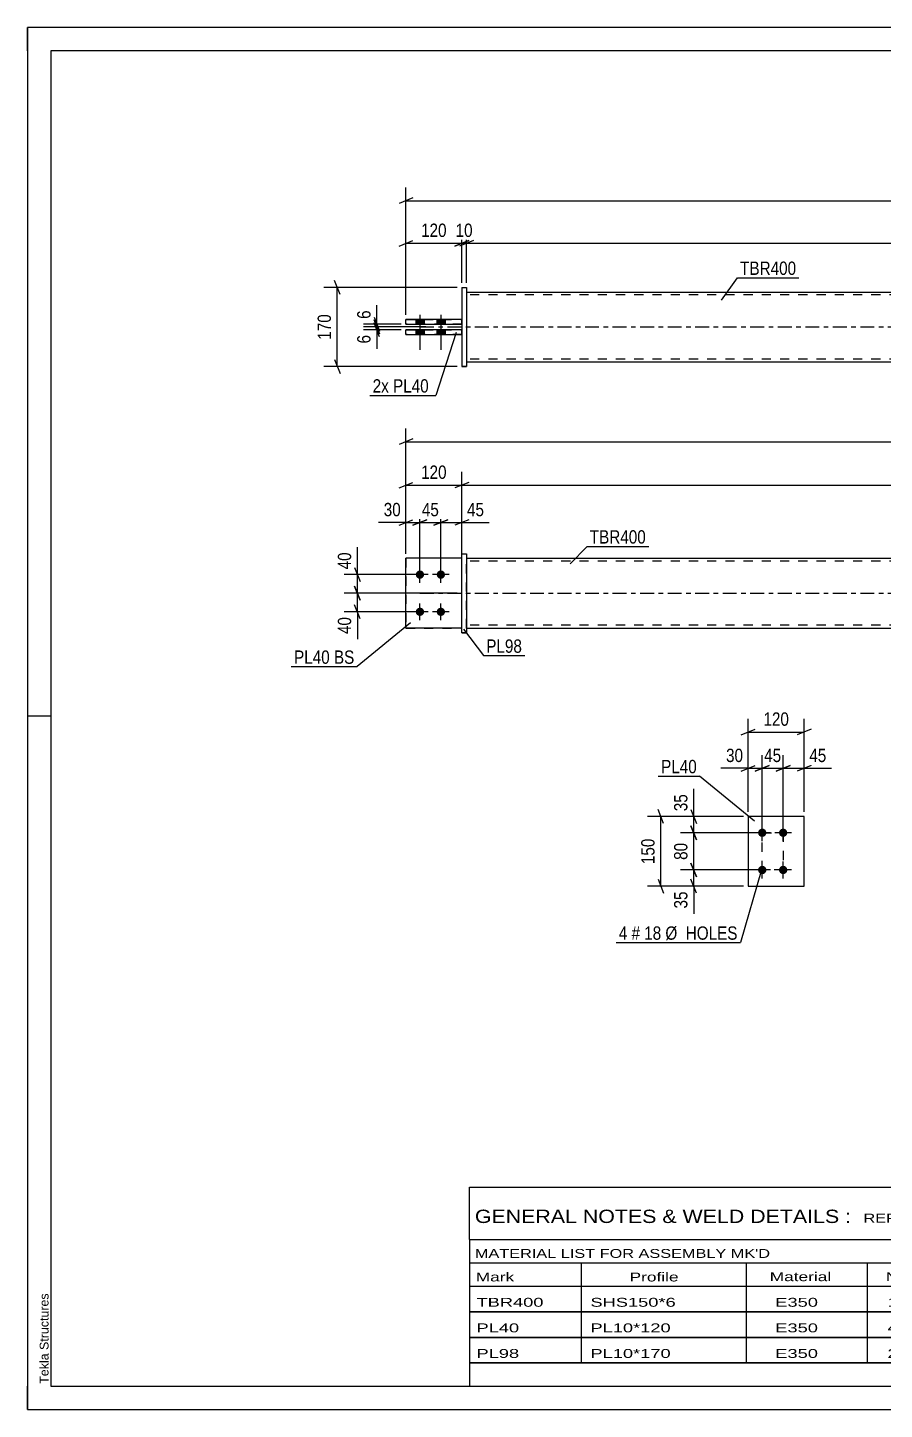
# Model space of a CAD drawing. Header units: millimetres. Extents: x 0 to 420, y 0 to 297.
# Drawn here: x 0 to 184.2, y 0 to 297 of the extents above; entities that cross this region are included whole.
import ezdxf

# ---------------------------------------------------------------- set-up
doc = ezdxf.new("R2010")
doc.units = ezdxf.units.MM
doc.linetypes.add('DXK_LINE_DOT2', pattern=[3.9198, 1.9599, -1.9599])
doc.linetypes.add('DXK_LINE_DOT3', pattern=[5.9187, 2.979, -0.9799, 0.9799, -0.9799])
doc.styles.add('Arial', font='ARIAL.TTF', dxfattribs={"height": 0.2})
doc.styles.add('Arial Narrow', font='ARIALN.TTF', dxfattribs={"height": 0.2})

# ---------------------------------------------------------------- blocks, each defined once
blk = doc.blocks.new('Unknown-580606260-1163')
at = {"color": 5, "linetype": 'Continuous'}
for p, q in [((420, 297), (0, 297)), ((0, 297), (0, 0)), ((0, 292), (0, 297)), ((415, 292), (5, 292)), ((5, 292), (5, 5)), ((5, 149), (0, 149)), ((0, 0), (0, 5)), ((5, 5), (415, 5)), ((0, 0), (420, 0))]:
    blk.add_line(p, q, dxfattribs=at)
at = {"color": 174, "linetype": 'Continuous', "style": 'Arial'}
blk.add_text('Tekla Structures', height=1.9102, rotation=90, dxfattribs=at).set_placement((4.5, 5.5))
blk = doc.blocks.new('Part-580606260-1811 - 1792')
at = {"color": 2, "linetype": 'Continuous'}
for p, q in [((93.34, 182.93), (81.34, 182.93)), ((81.34, 167.93), (81.34, 182.93)), ((93.34, 167.93), (81.34, 167.93))]:
    blk.add_line(p, q, dxfattribs=at)
at = {"color": 7, "linetype": 'DXK_LINE_DOT2'}
blk.add_line((93.34, 167.93), (93.34, 182.93), dxfattribs=at)
blk = doc.blocks.new('Bolt-580606260-1795 - 1792')
at = {"linetype": 'Continuous'}
for points in [[(84.34, 178.53, -1), (84.34, 180.33, -1)], [(88.84, 178.53, -1), (88.84, 180.33, -1)], [(84.34, 170.53, -1), (84.34, 172.33, -1)], [(88.84, 170.53, -1), (88.84, 172.33, -1)]]:
    blk.add_hatch(color=1, dxfattribs=at).paths.add_polyline_path(points)
at = {"color": 1, "linetype": 'Continuous'}
for p, q in [((84.34, 177.63), (84.34, 181.23)), ((88.84, 177.63), (88.84, 181.23)), ((86.14, 179.43), (82.54, 179.43)), ((90.64, 179.43), (87.04, 179.43)), ((84.34, 169.63), (84.34, 173.23)), ((88.84, 169.63), (88.84, 173.23)), ((86.14, 171.43), (82.54, 171.43)), ((90.64, 171.43), (87.04, 171.43))]:
    blk.add_line(p, q, dxfattribs=at)
blk = doc.blocks.new('Part-580606260-1801 - 1792')
at = {"color": 2, "linetype": 'Continuous'}
for p, q in [((94.34, 182.93), (328.36, 182.93)), ((94.34, 167.93), (328.36, 167.93))]:
    blk.add_line(p, q, dxfattribs=at)
at = {"color": 7, "linetype": 'DXK_LINE_DOT2'}
for p, q in [((94.34, 167.93), (94.34, 182.93)), ((328.36, 182.33), (94.34, 182.33)), ((328.36, 182.93), (328.36, 167.93)), ((328.36, 168.53), (94.34, 168.53))]:
    blk.add_line(p, q, dxfattribs=at)
at = {"color": 7, "linetype": 'DXK_LINE_DOT3'}
blk.add_line((84.34, 175.43), (338.36, 175.43), dxfattribs=at)
blk = doc.blocks.new('Part-580606260-1816 - 1792')
at = {"color": 7, "linetype": 'DXK_LINE_DOT2'}
for p, q in [((93.34, 182.93), (81.34, 182.93)), ((81.34, 182.93), (81.34, 167.93)), ((93.34, 167.93), (93.34, 182.93)), ((81.34, 167.93), (93.34, 167.93))]:
    blk.add_line(p, q, dxfattribs=at)
blk = doc.blocks.new('Part-580606260-1821 - 1792')
at = {"color": 2, "linetype": 'Continuous'}
for p, q in [((93.34, 183.93), (94.34, 183.93)), ((93.34, 166.93), (93.34, 183.93)), ((94.34, 183.93), (94.34, 183.93)), ((94.34, 183.93), (94.34, 166.93)), ((93.34, 166.93), (94.34, 166.93))]:
    blk.add_line(p, q, dxfattribs=at)
at = {"color": 7, "linetype": 'DXK_LINE_DOT2'}
for p, q in [((93.34, 183.93), (94.34, 183.93)), ((94.34, 166.93), (93.34, 166.93)), ((93.34, 166.93), (93.34, 166.93)), ((94.34, 166.93), (94.34, 166.93))]:
    blk.add_line(p, q, dxfattribs=at)
blk = doc.blocks.new('Part-580606260-2084 - 2065')
at = {"color": 2, "linetype": 'Continuous'}
for p, q in [((93.34, 232.06), (81.34, 232.06)), ((81.34, 231.06), (81.34, 232.06)), ((81.34, 231.06), (93.34, 231.06)), ((81.34, 231.06), (81.34, 231.06))]:
    blk.add_line(p, q, dxfattribs=at)
at = {"color": 7, "linetype": 'DXK_LINE_DOT2'}
for p, q in [((81.34, 232.06), (93.34, 232.06)), ((93.34, 231.06), (93.34, 232.06)), ((93.34, 231.06), (81.34, 231.06))]:
    blk.add_line(p, q, dxfattribs=at)
blk = doc.blocks.new('Bolt-580606260-2072 - 2065')
at = {"linetype": 'Continuous'}
for points in [[(83.44, 233.26), (85.24, 233.26), (85.24, 234.26), (83.44, 234.26)], [(83.44, 233.26), (85.24, 233.26), (85.24, 234.26), (83.44, 234.26)], [(83.44, 231.06), (85.24, 231.06), (85.24, 232.06), (83.44, 232.06)], [(83.44, 231.06), (85.24, 231.06), (85.24, 232.06), (83.44, 232.06)], [(87.94, 233.26), (89.74, 233.26), (89.74, 234.26), (87.94, 234.26)], [(87.94, 233.26), (89.74, 233.26), (89.74, 234.26), (87.94, 234.26)], [(87.94, 231.06), (89.74, 231.06), (89.74, 232.06), (87.94, 232.06)], [(87.94, 231.06), (89.74, 231.06), (89.74, 232.06), (87.94, 232.06)]]:
    blk.add_hatch(color=1, dxfattribs=at).paths.add_polyline_path(points)
at = {"color": 1, "linetype": 'Continuous'}
for p, q in [((84.34, 235.26), (84.34, 227.76)), ((84.34, 235.26), (84.34, 227.76)), ((88.84, 235.26), (88.84, 227.76)), ((88.84, 235.26), (88.84, 227.76)), ((83.44, 234.26), (83.44, 233.26)), ((83.44, 234.26), (83.44, 233.26)), ((83.44, 232.06), (83.44, 231.06)), ((83.44, 232.06), (83.44, 231.06)), ((85.24, 234.26), (85.24, 233.26)), ((85.24, 234.26), (85.24, 233.26)), ((85.24, 232.06), (85.24, 231.06)), ((85.24, 232.06), (85.24, 231.06)), ((87.94, 234.26), (87.94, 233.26)), ((87.94, 234.26), (87.94, 233.26)), ((87.94, 232.06), (87.94, 231.06)), ((87.94, 232.06), (87.94, 231.06)), ((89.74, 234.26), (89.74, 233.26)), ((89.74, 234.26), (89.74, 233.26)), ((89.74, 232.06), (89.74, 231.06)), ((89.74, 232.06), (89.74, 231.06))]:
    blk.add_line(p, q, dxfattribs=at)
blk = doc.blocks.new('Part-580606260-2089 - 2065')
at = {"color": 2, "linetype": 'Continuous'}
for p, q in [((93.34, 234.26), (81.34, 234.26)), ((81.34, 233.26), (81.34, 234.26)), ((81.34, 233.26), (93.34, 233.26)), ((81.34, 233.26), (81.34, 233.26))]:
    blk.add_line(p, q, dxfattribs=at)
at = {"color": 7, "linetype": 'DXK_LINE_DOT2'}
for p, q in [((81.34, 234.26), (93.34, 234.26)), ((93.34, 233.26), (81.34, 233.26)), ((93.34, 233.26), (93.34, 234.26))]:
    blk.add_line(p, q, dxfattribs=at)
blk = doc.blocks.new('Part-580606260-2078 - 2065')
at = {"color": 2, "linetype": 'Continuous'}
for p, q in [((94.34, 240.16), (328.36, 240.16)), ((94.34, 225.16), (328.36, 225.16))]:
    blk.add_line(p, q, dxfattribs=at)
at = {"color": 7, "linetype": 'DXK_LINE_DOT2'}
for p, q in [((94.34, 240.16), (94.34, 225.16)), ((328.36, 239.56), (94.34, 239.56)), ((328.36, 240.16), (328.36, 225.16)), ((328.36, 225.76), (94.34, 225.76))]:
    blk.add_line(p, q, dxfattribs=at)
at = {"color": 7, "linetype": 'DXK_LINE_DOT3'}
blk.add_line((84.34, 232.66), (338.36, 232.66), dxfattribs=at)
blk = doc.blocks.new('Part-580606260-2090 - 2065')
at = {"color": 2, "linetype": 'Continuous'}
for p, q in [((93.34, 241.16), (94.34, 241.16)), ((93.34, 241.16), (93.34, 224.16)), ((94.34, 241.16), (94.34, 241.16)), ((94.34, 241.16), (94.34, 224.16)), ((94.34, 224.16), (93.34, 224.16)), ((93.34, 224.16), (93.34, 224.16))]:
    blk.add_line(p, q, dxfattribs=at)
at = {"color": 7, "linetype": 'DXK_LINE_DOT2'}
for p, q in [((93.34, 241.16), (94.34, 241.16)), ((93.34, 224.16), (94.34, 224.16)), ((93.34, 224.16), (93.34, 224.16))]:
    blk.add_line(p, q, dxfattribs=at)
blk = doc.blocks.new('Bolt-580606260-1445 - 1411')
at = {"linetype": 'Continuous'}
for points in [[(157.93, 123.04, -1), (157.93, 124.84, -1)], [(162.43, 123.04, -1), (162.43, 124.84, -1)], [(157.93, 115.04, -1), (157.93, 116.84, -1)], [(162.43, 115.04, -1), (162.43, 116.84, -1)]]:
    blk.add_hatch(color=1, dxfattribs=at).paths.add_polyline_path(points)
at = {"color": 1, "linetype": 'Continuous'}
for p, q in [((157.93, 122.14), (157.93, 125.74)), ((162.43, 122.14), (162.43, 125.74)), ((159.73, 123.94), (156.13, 123.94)), ((164.23, 123.94), (160.63, 123.94)), ((159.73, 115.94), (156.13, 115.94)), ((157.93, 114.14), (157.93, 117.74)), ((164.23, 115.94), (160.63, 115.94)), ((162.43, 114.14), (162.43, 117.74))]:
    blk.add_line(p, q, dxfattribs=at)
blk = doc.blocks.new('Part-580606260-1460 - 1411')
at = {"color": 2, "linetype": 'Continuous'}
for p, q in [((166.93, 127.44), (154.93, 127.44)), ((154.93, 127.44), (154.93, 112.44)), ((166.93, 112.44), (166.93, 127.44)), ((154.93, 112.44), (166.93, 112.44))]:
    blk.add_line(p, q, dxfattribs=at)
blk = doc.blocks.new('Rectangle-580606260-1569 - 1411')
at = {"color": 1, "linetype": 'DXK_LINE_DOT2'}
blk.add_lwpolyline([(157.93, 123.94), (162.43, 123.94), (162.43, 115.94), (157.93, 115.94), (157.93, 123.94)], close=True, dxfattribs=at)
blk = doc.blocks.new('StraightDimension-580606260-1989 - 1792')
at = {"color": 7, "linetype": 'Continuous'}
for p, q in [((81.34, 183.93), (81.34, 193.48)), ((84.34, 180.43), (84.34, 193.48)), ((79.84, 190.03), (82.84, 191.23)), ((81.34, 190.63), (84.34, 190.63)), ((85.84, 191.23), (82.84, 190.03))]:
    blk.add_line(p, q, dxfattribs=at)
at = {"color": 0}
blk.add_wipeout([(80.81, 191.38), (80.81, 195.58), (75.96, 195.58), (75.96, 191.38)], dxfattribs=at)
at = {"color": 7, "linetype": 'Continuous'}
blk.add_line((81.34, 190.63), (75.43, 190.63), dxfattribs=at)
blk.add_line((81.34, 190.63), (75.43, 190.63), dxfattribs=at)
at = {"color": 3, "style": 'Arial Narrow'}
blk.add_text('30', height=2.863, dxfattribs=at).set_placement((76.56, 191.98))
blk = doc.blocks.new('StraightDimension-580606260-1881 - 1792')
at = {"color": 7, "linetype": 'Continuous'}
for p, q in [((82.84, 208.58), (79.84, 207.38)), ((81.34, 183.93), (81.34, 210.83)), ((81.34, 207.98), (341.36, 207.98)), ((339.86, 207.38), (342.86, 208.58)), ((341.36, 183.93), (341.36, 210.83))]:
    blk.add_line(p, q, dxfattribs=at)
at = {"color": 0}
blk.add_wipeout([(215.6, 208.73), (215.6, 212.93), (207.09, 212.93), (207.09, 208.73)], dxfattribs=at)
at = {"color": 3, "style": 'Arial Narrow'}
blk.add_text('2600', height=2.863, dxfattribs=at).set_placement((207.69, 209.33))
blk = doc.blocks.new('StraightDimension-580606260-2018 - 1792')
at = {"color": 7, "linetype": 'Continuous'}
for p, q in [((88.84, 180.43), (88.84, 193.48)), ((93.34, 183.93), (93.34, 193.48)), ((87.34, 190.03), (90.34, 191.23)), ((88.84, 190.63), (93.34, 190.63)), ((94.84, 191.23), (91.84, 190.03))]:
    blk.add_line(p, q, dxfattribs=at)
at = {"color": 0}
blk.add_wipeout([(98.72, 191.38), (98.72, 195.58), (93.86, 195.58), (93.86, 191.38)], dxfattribs=at)
at = {"color": 7, "linetype": 'Continuous'}
blk.add_line((93.34, 190.63), (99.24, 190.63), dxfattribs=at)
blk.add_line((93.34, 190.63), (99.24, 190.63), dxfattribs=at)
at = {"color": 3, "style": 'Arial Narrow'}
blk.add_text('45', height=2.863, dxfattribs=at).set_placement((94.46, 191.98))
blk = doc.blocks.new('StraightDimension-580606260-1979 - 1792')
at = {"color": 7, "linetype": 'Continuous'}
for p, q in [((92.34, 175.43), (68.05, 175.43)), ((70.3, 176.93), (71.5, 173.93)), ((70.9, 171.43), (70.9, 175.43)), ((71.5, 169.93), (70.3, 172.93)), ((83.34, 171.43), (68.05, 171.43))]:
    blk.add_line(p, q, dxfattribs=at)
at = {"color": 0}
blk.add_wipeout([(70.15, 170.9), (65.95, 170.9), (65.95, 166.05), (70.15, 166.05)], dxfattribs=at)
at = {"color": 7, "linetype": 'Continuous'}
blk.add_line((70.9, 171.43), (70.9, 165.52), dxfattribs=at)
blk.add_line((70.9, 171.43), (70.9, 165.52), dxfattribs=at)
at = {"color": 3, "style": 'Arial Narrow'}
blk.add_text('40', height=2.863, rotation=90.0002, dxfattribs=at).set_placement((69.55, 166.65))
blk = doc.blocks.new('StraightDimension-580606260-1920 - 1792')
at = {"color": 7, "linetype": 'Continuous'}
for p, q in [((79.84, 198.06), (82.84, 199.26)), ((81.34, 183.93), (81.34, 201.51)), ((94.84, 199.26), (91.84, 198.06)), ((93.34, 176.43), (93.34, 201.51)), ((81.34, 198.66), (93.34, 198.66))]:
    blk.add_line(p, q, dxfattribs=at)
at = {"color": 0}
blk.add_wipeout([(90.68, 199.41), (90.68, 203.61), (83.99, 203.61), (83.99, 199.41)], dxfattribs=at)
at = {"color": 3, "style": 'Arial Narrow'}
blk.add_text('120', height=2.863, dxfattribs=at).set_placement((84.59, 200.01))
blk = doc.blocks.new('StraightDimension-580606260-1935 - 1792')
at = {"color": 7, "linetype": 'Continuous'}
for p, q in [((94.84, 199.26), (91.84, 198.06)), ((93.34, 176.43), (93.34, 201.51)), ((327.86, 198.06), (330.86, 199.26)), ((329.36, 183.93), (329.36, 201.51)), ((93.34, 198.66), (329.36, 198.66))]:
    blk.add_line(p, q, dxfattribs=at)
at = {"color": 0}
blk.add_wipeout([(215.6, 199.41), (215.6, 203.61), (207.09, 203.61), (207.09, 199.41)], dxfattribs=at)
at = {"color": 3, "style": 'Arial Narrow'}
blk.add_text('2360', height=2.863, dxfattribs=at).set_placement((207.69, 200.01))
blk = doc.blocks.new('StraightDimension-580606260-1970 - 1792')
at = {"color": 7, "linetype": 'Continuous'}
for p, q in [((83.34, 179.43), (68.05, 179.43)), ((70.3, 180.93), (71.5, 177.93)), ((70.9, 175.43), (70.9, 179.43)), ((92.34, 175.43), (68.05, 175.43)), ((71.5, 173.93), (70.3, 176.93))]:
    blk.add_line(p, q, dxfattribs=at)
at = {"color": 0}
blk.add_wipeout([(70.15, 184.81), (65.95, 184.81), (65.95, 179.95), (70.15, 179.95)], dxfattribs=at)
at = {"color": 7, "linetype": 'Continuous'}
blk.add_line((70.9, 179.43), (70.9, 185.33), dxfattribs=at)
blk.add_line((70.9, 179.43), (70.9, 185.33), dxfattribs=at)
at = {"color": 3, "style": 'Arial Narrow'}
blk.add_text('40', height=2.863, rotation=90.0002, dxfattribs=at).set_placement((69.55, 180.55))
blk = doc.blocks.new('StraightDimension-580606260-2005 - 1792')
at = {"color": 7, "linetype": 'Continuous'}
for p, q in [((84.34, 180.43), (84.34, 193.48)), ((88.84, 180.43), (88.84, 193.48)), ((82.84, 190.03), (85.84, 191.23)), ((84.34, 190.63), (88.84, 190.63)), ((90.34, 191.23), (87.34, 190.03))]:
    blk.add_line(p, q, dxfattribs=at)
at = {"color": 0}
blk.add_wipeout([(89.02, 191.38), (89.02, 195.58), (84.16, 195.58), (84.16, 191.38)], dxfattribs=at)
at = {"color": 3, "style": 'Arial Narrow'}
blk.add_text('45', height=2.863, dxfattribs=at).set_placement((84.76, 191.98))
blk = doc.blocks.new('StraightDimension-580606260-2200 - 2065')
at = {"color": 7, "linetype": 'Continuous'}
for p, q in [((85.59, 232.66), (72.22, 232.66)), ((80.34, 232.06), (72.22, 232.06)), ((74.47, 234.16), (75.67, 231.16)), ((75.67, 230.56), (74.47, 233.56)), ((75.07, 232.06), (75.07, 232.66))]:
    blk.add_line(p, q, dxfattribs=at)
at = {"color": 0}
blk.add_wipeout([(74.32, 231.54), (70.12, 231.54), (70.12, 228.51), (74.32, 228.51)], dxfattribs=at)
at = {"color": 7, "linetype": 'Continuous'}
blk.add_line((75.07, 232.06), (75.07, 227.98), dxfattribs=at)
blk.add_line((75.07, 232.06), (75.07, 227.98), dxfattribs=at)
at = {"color": 3, "style": 'Arial Narrow'}
blk.add_text('6', height=2.86, rotation=90.0002, dxfattribs=at).set_placement((73.72, 229.11))
blk = doc.blocks.new('StraightDimension-580606260-2120 - 2065')
at = {"color": 7, "linetype": 'Continuous'}
for p, q in [((81.34, 235.26), (81.34, 262.65)), ((341.36, 235.26), (341.36, 262.65)), ((82.84, 260.4), (79.84, 259.2)), ((81.34, 259.8), (341.36, 259.8)), ((339.86, 259.2), (342.86, 260.4))]:
    blk.add_line(p, q, dxfattribs=at)
at = {"color": 0}
blk.add_wipeout([(215.6, 260.55), (215.6, 264.75), (207.09, 264.75), (207.09, 260.55)], dxfattribs=at)
at = {"color": 3, "style": 'Arial Narrow'}
blk.add_text('2600', height=2.863, dxfattribs=at).set_placement((207.69, 261.15))
blk = doc.blocks.new('StraightDimension-580606260-2171 - 2065')
at = {"color": 7, "linetype": 'Continuous'}
for p, q in [((94.34, 242.16), (94.34, 253.51)), ((328.36, 242.16), (328.36, 253.51)), ((95.84, 251.26), (92.84, 250.06)), ((94.34, 250.66), (328.36, 250.66)), ((326.86, 250.06), (329.86, 251.26))]:
    blk.add_line(p, q, dxfattribs=at)
at = {"color": 0}
blk.add_wipeout([(215.6, 251.41), (215.6, 255.61), (207.09, 255.61), (207.09, 251.41)], dxfattribs=at)
at = {"color": 3, "style": 'Arial Narrow'}
blk.add_text('2340', height=2.863, dxfattribs=at).set_placement((207.69, 252.01))
blk = doc.blocks.new('StraightDimension-580606260-2107 - 2065')
at = {"color": 7, "linetype": 'Continuous'}
for p, q in [((92.34, 241.16), (63.71, 241.16)), ((67.16, 239.66), (65.96, 242.66)), ((66.56, 224.16), (66.56, 241.16)), ((92.34, 224.16), (63.71, 224.16)), ((65.96, 225.66), (67.16, 222.66))]:
    blk.add_line(p, q, dxfattribs=at)
at = {"color": 0}
blk.add_wipeout([(65.81, 236.01), (61.61, 236.01), (61.61, 229.32), (65.81, 229.32)], dxfattribs=at)
at = {"color": 3, "style": 'Arial Narrow'}
blk.add_text('170', height=2.863, rotation=90.0002, dxfattribs=at).set_placement((65.21, 229.92))
blk = doc.blocks.new('StraightDimension-580606260-2131 - 2065')
at = {"color": 7, "linetype": 'Continuous'}
for p, q in [((81.34, 235.26), (81.34, 253.51)), ((93.34, 242.16), (93.34, 253.51)), ((79.84, 250.06), (82.84, 251.26)), ((81.34, 250.66), (93.34, 250.66)), ((94.84, 251.26), (91.84, 250.06))]:
    blk.add_line(p, q, dxfattribs=at)
at = {"color": 0}
blk.add_wipeout([(90.68, 251.41), (90.68, 255.61), (83.99, 255.61), (83.99, 251.41)], dxfattribs=at)
at = {"color": 3, "style": 'Arial Narrow'}
blk.add_text('120', height=2.863, dxfattribs=at).set_placement((84.59, 252.01))
blk = doc.blocks.new('StraightDimension-580606260-2141 - 2065')
at = {"color": 7, "linetype": 'Continuous'}
for p, q in [((93.34, 242.16), (93.34, 253.51)), ((94.34, 242.16), (94.34, 253.51)), ((91.84, 250.06), (94.84, 251.26)), ((95.84, 251.26), (92.84, 250.06)), ((93.34, 250.66), (94.34, 250.66))]:
    blk.add_line(p, q, dxfattribs=at)
at = {"color": 0}
blk.add_wipeout([(96.27, 251.41), (96.27, 255.61), (91.41, 255.61), (91.41, 251.41)], dxfattribs=at)
at = {"color": 3, "style": 'Arial Narrow'}
blk.add_text('10', height=2.863, dxfattribs=at).set_placement((92.01, 252.01))
blk = doc.blocks.new('StraightDimension-580606260-2210 - 2065')
at = {"color": 7, "linetype": 'Continuous'}
for p, q in [((74.47, 234.76), (75.67, 231.76)), ((80.34, 233.26), (72.22, 233.26)), ((85.59, 232.66), (72.22, 232.66)), ((75.67, 231.16), (74.47, 234.16)), ((75.07, 232.66), (75.07, 233.26))]:
    blk.add_line(p, q, dxfattribs=at)
at = {"color": 0}
blk.add_wipeout([(74.32, 236.82), (70.12, 236.82), (70.12, 233.79), (74.32, 233.79)], dxfattribs=at)
at = {"color": 7, "linetype": 'Continuous'}
blk.add_line((75.07, 233.26), (75.07, 237.34), dxfattribs=at)
blk.add_line((75.07, 233.26), (75.07, 237.34), dxfattribs=at)
at = {"color": 3, "style": 'Arial Narrow'}
blk.add_text('6', height=2.86, rotation=90.0002, dxfattribs=at).set_placement((73.72, 234.39))
blk = doc.blocks.new('StraightDimension-580606260-1556 - 1411')
at = {"color": 7, "linetype": 'Continuous'}
for p, q in [((156.93, 115.94), (140.34, 115.94)), ((142.59, 117.44), (143.79, 114.44)), ((143.19, 112.44), (143.19, 115.94)), ((143.79, 110.94), (142.59, 113.94)), ((153.93, 112.44), (140.34, 112.44))]:
    blk.add_line(p, q, dxfattribs=at)
at = {"color": 0}
blk.add_wipeout([(142.44, 111.92), (138.24, 111.92), (138.24, 107.06), (142.44, 107.06)], dxfattribs=at)
at = {"color": 7, "linetype": 'Continuous'}
blk.add_line((143.19, 112.44), (143.19, 106.54), dxfattribs=at)
blk.add_line((143.19, 112.44), (143.19, 106.54), dxfattribs=at)
at = {"color": 3, "style": 'Arial Narrow'}
blk.add_text('35', height=2.863, rotation=90.0002, dxfattribs=at).set_placement((141.84, 107.66))
blk = doc.blocks.new('StraightDimension-580606260-1492 - 1411')
at = {"color": 7, "linetype": 'Continuous'}
for p, q in [((157.93, 124.94), (157.93, 140.64)), ((162.43, 124.94), (162.43, 140.64)), ((156.43, 137.19), (159.43, 138.39)), ((157.93, 137.79), (162.43, 137.79)), ((163.93, 138.39), (160.93, 137.19))]:
    blk.add_line(p, q, dxfattribs=at)
at = {"color": 0}
blk.add_wipeout([(162.61, 138.54), (162.61, 142.74), (157.75, 142.74), (157.75, 138.54)], dxfattribs=at)
at = {"color": 3, "style": 'Arial Narrow'}
blk.add_text('45', height=2.863, dxfattribs=at).set_placement((158.35, 139.14))
blk = doc.blocks.new('StraightDimension-580606260-1462 - 1411')
at = {"color": 7, "linetype": 'Continuous'}
for p, q in [((153.43, 144.99), (156.43, 146.19)), ((154.93, 128.44), (154.93, 148.44)), ((154.93, 145.59), (166.93, 145.59)), ((168.43, 146.19), (165.43, 144.99)), ((166.93, 128.44), (166.93, 148.44))]:
    blk.add_line(p, q, dxfattribs=at)
at = {"color": 0}
blk.add_wipeout([(164.27, 146.34), (164.27, 150.54), (157.59, 150.54), (157.59, 146.34)], dxfattribs=at)
at = {"color": 3, "style": 'Arial Narrow'}
blk.add_text('120', height=2.863, dxfattribs=at).set_placement((158.19, 146.94))
blk = doc.blocks.new('StraightDimension-580606260-1479 - 1411')
at = {"color": 7, "linetype": 'Continuous'}
for p, q in [((162.43, 124.94), (162.43, 140.64)), ((166.93, 128.44), (166.93, 140.64)), ((160.93, 137.19), (163.93, 138.39)), ((162.43, 137.79), (166.93, 137.79)), ((168.43, 138.39), (165.43, 137.19))]:
    blk.add_line(p, q, dxfattribs=at)
at = {"color": 0}
blk.add_wipeout([(172.31, 138.54), (172.31, 142.74), (167.45, 142.74), (167.45, 138.54)], dxfattribs=at)
at = {"color": 7, "linetype": 'Continuous'}
blk.add_line((166.93, 137.79), (172.83, 137.79), dxfattribs=at)
blk.add_line((166.93, 137.79), (172.83, 137.79), dxfattribs=at)
at = {"color": 3, "style": 'Arial Narrow'}
blk.add_text('45', height=2.863, dxfattribs=at).set_placement((168.05, 139.14))
blk = doc.blocks.new('StraightDimension-580606260-1502 - 1411')
at = {"color": 7, "linetype": 'Continuous'}
for p, q in [((154.93, 128.44), (154.93, 140.64)), ((157.93, 124.94), (157.93, 140.64)), ((153.43, 137.19), (156.43, 138.39)), ((154.93, 137.79), (157.93, 137.79)), ((159.43, 138.39), (156.43, 137.19))]:
    blk.add_line(p, q, dxfattribs=at)
at = {"color": 0}
blk.add_wipeout([(154.4, 138.54), (154.4, 142.74), (149.55, 142.74), (149.55, 138.54)], dxfattribs=at)
at = {"color": 7, "linetype": 'Continuous'}
blk.add_line((154.93, 137.79), (149.02, 137.79), dxfattribs=at)
blk.add_line((154.93, 137.79), (149.02, 137.79), dxfattribs=at)
at = {"color": 3, "style": 'Arial Narrow'}
blk.add_text('30', height=2.863, dxfattribs=at).set_placement((150.15, 139.14))
blk = doc.blocks.new('StraightDimension-580606260-1516 - 1411')
at = {"color": 7, "linetype": 'Continuous'}
for p, q in [((136.73, 125.94), (135.53, 128.94)), ((153.93, 127.44), (133.28, 127.44)), ((136.13, 112.44), (136.13, 127.44)), ((135.53, 113.94), (136.73, 110.94)), ((153.93, 112.44), (133.28, 112.44))]:
    blk.add_line(p, q, dxfattribs=at)
at = {"color": 0}
blk.add_wipeout([(135.38, 123.28), (131.18, 123.28), (131.18, 116.6), (135.38, 116.6)], dxfattribs=at)
at = {"color": 3, "style": 'Arial Narrow'}
blk.add_text('150', height=2.863, rotation=90.0002, dxfattribs=at).set_placement((134.78, 117.2))
blk = doc.blocks.new('StraightDimension-580606260-1533 - 1411')
at = {"color": 7, "linetype": 'Continuous'}
for p, q in [((142.59, 128.94), (143.79, 125.94)), ((153.93, 127.44), (140.34, 127.44)), ((143.79, 122.44), (142.59, 125.44)), ((143.19, 123.94), (143.19, 127.44)), ((156.93, 123.94), (140.34, 123.94))]:
    blk.add_line(p, q, dxfattribs=at)
at = {"color": 0}
blk.add_wipeout([(142.44, 132.82), (138.24, 132.82), (138.24, 127.97), (142.44, 127.97)], dxfattribs=at)
at = {"color": 7, "linetype": 'Continuous'}
blk.add_line((143.19, 127.44), (143.19, 133.35), dxfattribs=at)
blk.add_line((143.19, 127.44), (143.19, 133.35), dxfattribs=at)
at = {"color": 3, "style": 'Arial Narrow'}
blk.add_text('35', height=2.863, rotation=90.0002, dxfattribs=at).set_placement((141.84, 128.57))
blk = doc.blocks.new('StraightDimension-580606260-1546 - 1411')
at = {"color": 7, "linetype": 'Continuous'}
for p, q in [((142.59, 125.44), (143.79, 122.44)), ((156.93, 123.94), (140.34, 123.94)), ((143.19, 115.94), (143.19, 123.94)), ((156.93, 115.94), (140.34, 115.94)), ((143.79, 114.44), (142.59, 117.44))]:
    blk.add_line(p, q, dxfattribs=at)
at = {"color": 0}
blk.add_wipeout([(142.44, 122.37), (138.24, 122.37), (138.24, 117.51), (142.44, 117.51)], dxfattribs=at)
at = {"color": 3, "style": 'Arial Narrow'}
blk.add_text('80', height=2.863, rotation=90.0002, dxfattribs=at).set_placement((141.84, 118.11))
blk = doc.blocks.new('Unknown-580606260-3530')
at = {"color": 7, "linetype": 'Continuous'}
for p, q in [((95, 47.75), (255, 47.75)), ((95, 36.5), (95, 47.75)), ((255, 47.75), (255, 36.5)), ((95, 36.5), (255, 36.5)), ((95, 36.5), (95, 31.5)), ((255, 36.5), (255, 31.5)), ((95, 31.5), (255, 31.5)), ((95, 31.5), (95, 26.5)), ((119, 31.5), (119, 26.5)), ((154.5, 31.5), (154.5, 26.5)), ((180.5, 31.5), (180.5, 26.5)), ((193.5, 31.5), (193.5, 26.5)), ((211, 31.5), (211, 26.5)), ((233, 31.5), (233, 26.5)), ((255, 31.5), (255, 26.5)), ((95, 26.5), (255, 26.5)), ((95, 26.45), (95, 21.05)), ((95, 26.45), (255, 26.45)), ((119, 26.5), (119, 21)), ((154.5, 26.5), (154.5, 21)), ((180.5, 26.5), (180.5, 21)), ((193.5, 26.5), (193.5, 21)), ((211, 26.5), (211, 21)), ((233, 26.5), (233, 21)), ((255, 26.45), (255, 21.05)), ((95, 21.05), (255, 21.05)), ((95, 20.95), (95, 15.55)), ((95, 20.95), (255, 20.95)), ((119, 21), (119, 15.5)), ((154.5, 21), (154.5, 15.5)), ((180.5, 21), (180.5, 15.5)), ((193.5, 21), (193.5, 15.5)), ((211, 21), (211, 15.5)), ((233, 21), (233, 15.5)), ((255, 20.95), (255, 15.55)), ((95, 15.55), (255, 15.55)), ((95, 15.45), (95, 10.05)), ((95, 15.45), (255, 15.45)), ((119, 15.5), (119, 10)), ((154.5, 15.5), (154.5, 10)), ((180.5, 15.5), (180.5, 10)), ((193.5, 15.5), (193.5, 10)), ((211, 15.5), (211, 10)), ((233, 15.5), (233, 10)), ((255, 15.45), (255, 10.05)), ((95, 10.05), (255, 10.05)), ((95, 10), (255, 10)), ((95, 10), (95, 5)), ((211, 10), (211, 5)), ((233, 10), (233, 5)), ((255, 10), (255, 5)), ((95, 5), (255, 5))]:
    blk.add_line(p, q, dxfattribs=at)
at = {"color": 7, "style": 'Arial Narrow'}
for s, height, width, p in [('GENERAL NOTES & WELD DETAILS :', 2.8633, 1.4, (96.15, 40.06)), ('REFER TYP DRAWING TYP-01', 1.9089, 1.6, (179.7, 40.16)), ("MATERIAL LIST FOR ASSEMBLY MK'D", 1.9089, 1.6, (96.15, 32.56)), ('TBR400', 1.909, 1.794707, (187.59, 32.47)), ('1', 1.91, 1.794707, (217.08, 32.56)), ('No. Required', 1.9089, 1.6, (226.41, 32.56)), ('Mark', 1.909, 1.7, (96.34, 27.5)), ('Profile', 1.909, 1.7, (129.41, 27.5)), ('Material', 1.909, 1.7, (159.54, 27.56)), ('No.', 1.909, 1.7, (184.5, 27.56)), ('Length', 1.909, 1.7, (195, 27.56)), ('Area', 1.909, 1.7, (217.5, 27.56)), ('Weight', 1.909, 1.7, (237, 27.56))]:
    blk.add_text(s, height=height, dxfattribs=dict(at, width=width)).set_placement(p)
at = {"color": 7, "linetype": 'Continuous', "style": 'Arial Narrow'}
for s, height, width, p in [('TBR400', 1.909, 1.794707, (96.5, 22.06)), ('SHS150*6', 1.909, 1.794707, (121, 22.06)), ('E350', 1.909, 1.794707, (160.74, 22.06)), ('1', 1.91, 1.794707, (184.86, 22.06)), ('2340', 1.909, 1.794707, (197.58, 22.06)), ('1.4', 1.909, 1.794707, (221.32, 22.06)), ('63.5', 1.909, 1.794707, (240.14, 22.06)), ('PL40', 1.909, 1.794707, (96.5, 16.56)), ('PL10*120', 1.909, 1.794707, (121, 16.56)), ('E350', 1.909, 1.794707, (160.74, 16.56)), ('4', 1.91, 1.794707, (184.86, 16.56)), ('150', 1.909, 1.794707, (199.77, 16.56)), ('0.0', 1.909, 1.794707, (221.32, 16.56)), ('5.7', 1.909, 1.794707, (242.33, 16.56)), ('PL98', 1.909, 1.794707, (96.5, 11.06)), ('PL10*170', 1.909, 1.794707, (121, 11.06)), ('E350', 1.909, 1.794707, (160.74, 11.06)), ('2', 1.91, 1.794707, (184.86, 11.06)), ('170', 1.909, 1.794707, (199.77, 11.06)), ('0.1', 1.909, 1.794707, (221.32, 11.06)), ('4.5', 1.909, 1.794707, (242.33, 11.06)), ('Total', 1.909, 1.7, (197.33, 6.5)), ('1.7', 1.909, 1.794707, (220.83, 6.5)), ('73.7', 1.909, 1.794707, (240.14, 6.5))]:
    blk.add_text(s, height=height, dxfattribs=dict(at, width=width)).set_placement(p)
blk = doc.blocks.new('Mark-580606260-1797 - 1792')
at = {"color": 0}
blk.add_wipeout([(132.92, 186.1), (132.92, 189.1), (120.86, 189.1), (120.86, 186.1)], dxfattribs=at)
blk.add_wipeout([(132.92, 186.1), (132.92, 189.1), (120.86, 189.1), (120.86, 186.1)], dxfattribs=at)
at = {"color": 30, "linetype": 'Continuous'}
for p, q in [((116.66, 181.76), (120.26, 185.5)), ((120.26, 185.5), (133.52, 185.5))]:
    blk.add_line(p, q, dxfattribs=at)
at = {"color": 3, "style": 'Arial Narrow'}
blk.add_text('TBR400', height=2.863, dxfattribs=at).set_placement((120.86, 186.1))
blk = doc.blocks.new('Mark-580606260-1817 - 1792')
at = {"color": 0}
blk.add_wipeout([(106.27, 162.63), (106.27, 165.63), (98.6, 165.63), (98.6, 162.63)], dxfattribs=at)
blk.add_wipeout([(106.27, 162.63), (106.27, 165.63), (98.6, 165.63), (98.6, 162.63)], dxfattribs=at)
at = {"color": 30, "linetype": 'Continuous'}
for p, q in [((93.69, 167.69), (98, 162.03)), ((98, 162.03), (106.87, 162.03))]:
    blk.add_line(p, q, dxfattribs=at)
at = {"color": 3, "style": 'Arial Narrow'}
blk.add_text('PL98', height=2.863, dxfattribs=at).set_placement((98.6, 162.63))
blk = doc.blocks.new('MarkSet-580606260-2056 - 1792')
at = {"color": 0}
blk.add_wipeout([(64.95, 160.26), (64.95, 163.26), (57.28, 163.26), (57.28, 160.26)], dxfattribs=at)
blk.add_wipeout([(64.95, 160.26), (64.95, 163.26), (57.28, 163.26), (57.28, 160.26)], dxfattribs=at)
blk.add_wipeout([(70.24, 160.26), (70.24, 163.26), (65.85, 163.26), (65.85, 160.26)], dxfattribs=at)
blk.add_wipeout([(70.24, 160.26), (70.24, 163.26), (65.85, 163.26), (65.85, 160.26)], dxfattribs=at)
at = {"color": 30, "linetype": 'Continuous'}
for p in [(82.3, 169.03), (56.68, 159.66)]:
    blk.add_line(p, (70.84, 159.66), dxfattribs=at)
at = {"color": 3, "style": 'Arial Narrow'}
for s, p in [('PL40', (57.28, 160.26)), ('BS', (65.85, 160.26))]:
    blk.add_text(s, height=2.863, dxfattribs=at).set_placement(p)
blk = doc.blocks.new('Mark-580606260-2074 - 2065')
at = {"color": 0}
blk.add_wipeout([(165.23, 243.85), (165.23, 246.85), (153.18, 246.85), (153.18, 243.85)], dxfattribs=at)
blk.add_wipeout([(165.23, 243.85), (165.23, 246.85), (153.18, 246.85), (153.18, 243.85)], dxfattribs=at)
at = {"color": 30, "linetype": 'Continuous'}
for p, q in [((149.2, 238.4), (152.58, 243.25)), ((152.58, 243.25), (165.83, 243.25))]:
    blk.add_line(p, q, dxfattribs=at)
at = {"color": 3, "style": 'Arial Narrow'}
blk.add_text('TBR400', height=2.863, dxfattribs=at).set_placement((153.18, 243.85))
blk = doc.blocks.new('MarkSet-580606260-2248 - 2065')
at = {"color": 30, "linetype": 'Continuous'}
blk.add_line((92.16, 231.44), (87.73, 217.96), dxfattribs=at)
at = {"color": 0}
blk.add_wipeout([(77.66, 218.56), (77.66, 221.56), (74.18, 221.56), (74.18, 218.56)], dxfattribs=at)
blk.add_wipeout([(77.66, 218.56), (77.66, 221.56), (74.18, 221.56), (74.18, 218.56)], dxfattribs=at)
blk.add_wipeout([(86.23, 218.56), (86.23, 221.56), (78.56, 221.56), (78.56, 218.56)], dxfattribs=at)
blk.add_wipeout([(86.23, 218.56), (86.23, 221.56), (78.56, 221.56), (78.56, 218.56)], dxfattribs=at)
at = {"color": 30, "linetype": 'Continuous'}
blk.add_line((73.58, 217.96), (87.73, 217.96), dxfattribs=at)
at = {"color": 3, "style": 'Arial Narrow'}
for s, p in [('2x', (74.18, 218.56)), ('PL40', (78.56, 218.56))]:
    blk.add_text(s, height=2.863, dxfattribs=at).set_placement(p)
blk = doc.blocks.new('Mark-580606260-1441 - 1411')
at = {"color": 0}
blk.add_wipeout([(128.93, 100.95), (128.93, 103.95), (127.1, 103.95), (127.1, 100.95)], dxfattribs=at)
blk.add_wipeout([(128.93, 100.95), (128.93, 103.95), (127.1, 103.95), (127.1, 100.95)], dxfattribs=at)
blk.add_wipeout([(131.66, 100.95), (131.66, 103.95), (129.83, 103.95), (129.83, 100.95)], dxfattribs=at)
blk.add_wipeout([(131.66, 100.95), (131.66, 103.95), (129.83, 103.95), (129.83, 100.95)], dxfattribs=at)
at = {"color": 3, "style": 'Arial Narrow'}
blk.add_text('4', height=2.86, dxfattribs=at).set_placement((127.1, 100.95))
at = {"color": 0}
blk.add_wipeout([(136.21, 100.95), (136.21, 103.95), (132.56, 103.95), (132.56, 100.95)], dxfattribs=at)
blk.add_wipeout([(136.21, 100.95), (136.21, 103.95), (132.56, 103.95), (132.56, 100.95)], dxfattribs=at)
at = {"color": 3, "style": 'Arial Narrow'}
blk.add_text('#', height=2.86, dxfattribs=at).set_placement((129.83, 100.95))
at = {"color": 0}
blk.add_wipeout([(152.64, 100.95), (152.64, 103.95), (137.11, 103.95), (137.11, 100.95)], dxfattribs=at)
blk.add_wipeout([(152.64, 100.95), (152.64, 103.95), (137.11, 103.95), (137.11, 100.95)], dxfattribs=at)
at = {"color": 7, "linetype": 'Continuous'}
for p in [(157.79, 115.96), (126.5, 100.35)]:
    blk.add_line(p, (153.24, 100.35), dxfattribs=at)
at = {"color": 3, "style": 'Arial Narrow'}
for s, p in [('18', (132.56, 100.95)), ('Ø  HOLES', (137.11, 100.95))]:
    blk.add_text(s, height=2.863, dxfattribs=at).set_placement(p)
blk = doc.blocks.new('Mark-580606260-1456 - 1411')
at = {"color": 0}
blk.add_wipeout([(143.87, 136.73), (143.87, 139.73), (136.19, 139.73), (136.19, 136.73)], dxfattribs=at)
blk.add_wipeout([(143.87, 136.73), (143.87, 139.73), (136.19, 139.73), (136.19, 136.73)], dxfattribs=at)
at = {"color": 30, "linetype": 'Continuous'}
for p in [(135.59, 136.13), (156.27, 126.42)]:
    blk.add_line(p, (144.47, 136.13), dxfattribs=at)
at = {"color": 3, "style": 'Arial Narrow'}
blk.add_text('PL40', height=2.863, dxfattribs=at).set_placement((136.19, 136.73))

msp = doc.modelspace()

# ---------------------------------------------------------------- block references
for name in ['Unknown-580606260-1163', 'Part-580606260-2090 - 2065', 'Part-580606260-2078 - 2065', 'Bolt-580606260-2072 - 2065', 'Part-580606260-2089 - 2065', 'Part-580606260-2084 - 2065', 'Part-580606260-1811 - 1792', 'Part-580606260-1816 - 1792', 'Bolt-580606260-1795 - 1792', 'Part-580606260-1801 - 1792', 'Part-580606260-1821 - 1792', 'Part-580606260-1460 - 1411', 'Bolt-580606260-1445 - 1411', 'Rectangle-580606260-1569 - 1411', 'Unknown-580606260-3530']:
    msp.add_blockref(name, (0, 0))

# ---------------------------------------------------------------- next in the draw order: block references
for name in ['StraightDimension-580606260-2200 - 2065', 'StraightDimension-580606260-1989 - 1792', 'StraightDimension-580606260-1979 - 1792', 'StraightDimension-580606260-1492 - 1411', 'StraightDimension-580606260-1556 - 1411']:
    msp.add_blockref(name, (0, 0))

# ---------------------------------------------------------------- next in the draw order: block references
for name in ['StraightDimension-580606260-2120 - 2065', 'StraightDimension-580606260-1881 - 1792', 'MarkSet-580606260-2056 - 1792', 'Mark-580606260-1817 - 1792', 'StraightDimension-580606260-1462 - 1411']:
    msp.add_blockref(name, (0, 0))

# ---------------------------------------------------------------- next in the draw order: block references
for name in ['StraightDimension-580606260-2171 - 2065', 'StraightDimension-580606260-2018 - 1792', 'StraightDimension-580606260-1502 - 1411', 'StraightDimension-580606260-1479 - 1411']:
    msp.add_blockref(name, (0, 0))

# ---------------------------------------------------------------- next in the draw order: block references
for name in ['Mark-580606260-2074 - 2065', 'StraightDimension-580606260-2107 - 2065', 'StraightDimension-580606260-1920 - 1792', 'StraightDimension-580606260-1516 - 1411']:
    msp.add_blockref(name, (0, 0))

# ---------------------------------------------------------------- next in the draw order: block references
for name in ['StraightDimension-580606260-2131 - 2065', 'StraightDimension-580606260-1935 - 1792', 'StraightDimension-580606260-1533 - 1411']:
    msp.add_blockref(name, (0, 0))

# ---------------------------------------------------------------- next in the draw order: block references
for name in ['StraightDimension-580606260-2141 - 2065', 'StraightDimension-580606260-2210 - 2065', 'Mark-580606260-1797 - 1792', 'StraightDimension-580606260-1970 - 1792', 'StraightDimension-580606260-1546 - 1411']:
    msp.add_blockref(name, (0, 0))

# ---------------------------------------------------------------- next in the draw order: block references
for name in ['MarkSet-580606260-2248 - 2065', 'StraightDimension-580606260-2005 - 1792', 'Mark-580606260-1456 - 1411', 'Mark-580606260-1441 - 1411']:
    msp.add_blockref(name, (0, 0))

doc.saveas('drawing.dxf')
